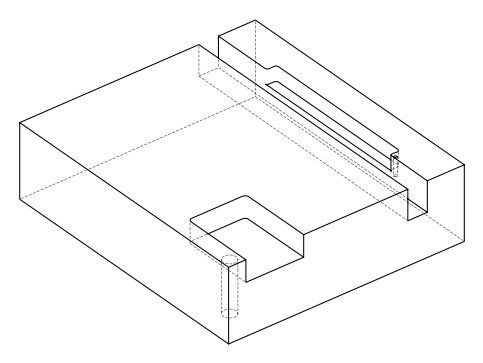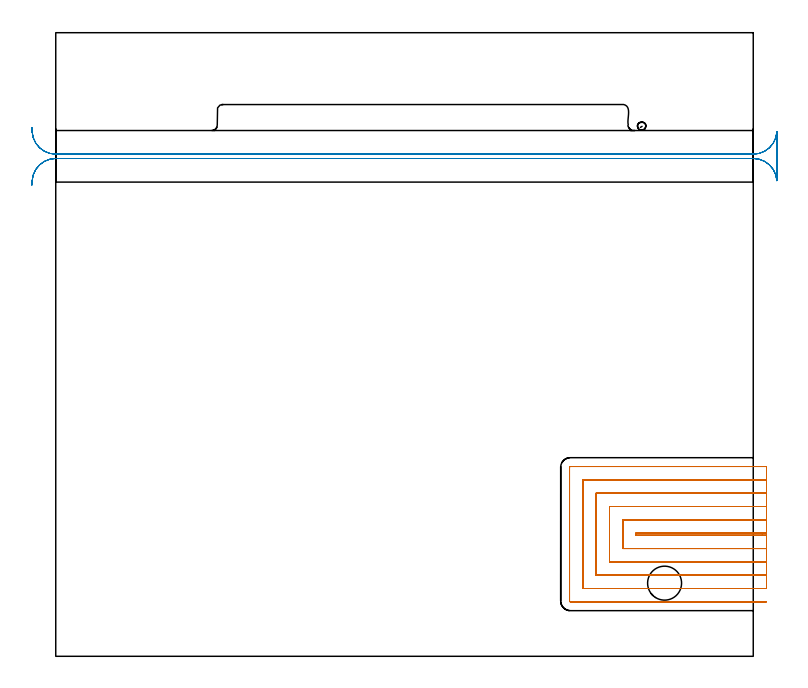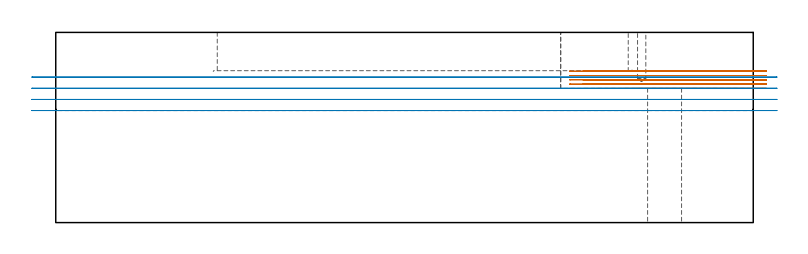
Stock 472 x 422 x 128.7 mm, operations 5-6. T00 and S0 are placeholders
(PLAN: 6 operations, 5 tool changes, 409.7 min)
(1 SPOT_DRILL | STEP1POCKET | NXT0321_9005460120000 | 0.03 min | 0 mm3)
(2 INDEXABLE_INSERT_DRILL_THROUGH_HOLE_FROM_SOLID | STEP1HOLE | NXT0302_017 | 0.39 min | 53388 mm3)
(3 DRILL_BLIND_HOLE_INTO_CENTER | STEP1POCKET | UGT0301_179 | 0.14 min | 775 mm3)
(4 MILL_OPEN_POCKET | POCKET_OPEN | NXT0201_008 | Follow Part, ap 1.5, ae 75% | 379.25 min | 891523 mm3)
(5 MILL_SLOT | SLOT_PARTIAL_RECTANGULAR | NXT0201_011 | Follow Part, ap 3, ae 75% | 21.2 min | 156658 mm3)
(6 MILL_RECTANGULAR_SLOT | SLOT_RECTANGULAR | UGT0201_004 | Follow Part, ap 8, ae 75% | 8.71 min | 444742 mm3)
(TOOL NXT0321_9005460120000 | NC Spot Drill, 142deg, 12mm, Carbide, Uncoated | D12 PA142 FL30 Z2)
(TOOL NXT0302_017 | Index. Insert Drill 23mm [880-D2300L25-05] | D23 PA176 FL115 Z2)
(TOOL UGT0301_179 | Twist Drill 5.6 mm | D5.6 PA118 FL55 Z2)
(TOOL NXT0201_008 | ENDMILL 6mm [2P460-0600-NA 1630] | D6 FL26 Z6)
(TOOL NXT0201_011 | ENDMILL 12mm [2P460-1200-NA 1630] | D12 FL38 Z6)
(TOOL UGT0201_004 | End Mill 32 mm | D32 FL53 Z6)
(OP 5 MILL_SLOT)
G17 G21 G94 G90
T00 M6
G54
G17 G0 G90 X481. Y83.4 S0 M3
G43 Z138.7 H1
Z102.462
G94 G1 X478. F250.
X392.7 F500.
Y81.9
X478.
X481. F250.
Y92.4
X478.
X383.7 F500.
Y72.9
X478.
X481. F250.
Y101.4
X478.
X374.7 F500.
Y63.9
X478.
X481. F250.
Y110.4
X478.
X365.7 F500.
Y54.9
X410.999
G2 X412.993 Y54.9 R5.505
G1 X478.
X481. F250.
Y119.4
X478.
X356.7 F500.
Y45.9
X407.853
X410.853 F250.
X413.148
X416.148
X478. F500.
X481. F250.
Y128.4
X478.
X348.2 F500.
G3 X347.7 Y127.9 R0.5
G1 Y37.4
G3 X348.2 Y36.9 R0.5
G1 X478.
X481. F250.
G0 Y83.4 Z99.546
G1 X478.
X392.7 F500.
Y81.9
X478.
X481. F250.
Y92.4
X478.
X383.7 F500.
Y72.9
X478.
X481. F250.
Y101.4
X478.
X374.7 F500.
Y63.9
X478.
X481. F250.
Y110.4
X478.
X365.7 F500.
Y54.9
X410.999
G2 X412.993 Y54.9 R5.505
G1 X478.
X481. F250.
Y119.4
X478.
X356.7 F500.
Y45.9
X407.853
X410.853 F250.
X413.145
X416.145
X478. F500.
X481. F250.
Y128.4
X478.
X348.2 F500.
G3 X347.7 Y127.9 R0.5
G1 Y37.4
G3 X348.2 Y36.9 R0.5
G1 X478.
X481. F250.
G0 Y83.4 Z96.631
G1 X478.
X392.7 F500.
Y81.9
X478.
X481. F250.
Y92.4
X478.
X383.7 F500.
Y72.9
X478.
X481. F250.
Y101.4
X478.
X374.7 F500.
Y63.9
X478.
X481. F250.
Y110.4
X478.
X365.7 F500.
Y54.9
X410.99
G2 X413.015 Y54.9 R5.51
G1 X478.
X481. F250.
Y119.4
X478.
X356.7 F500.
Y45.9
X407.852
X410.852 F250.
X413.145
X416.145
X478. F500.
X481. F250.
Y128.4
X478.
X348.2 F500.
G3 X347.7 Y127.9 R0.5
G1 Y37.4
G3 X348.2 Y36.9 R0.5
G1 X478.
X481. F250.
G0 Y83.4 Z93.715
G1 X478.
X392.7 F500.
Y81.9
X478.
X481. F250.
Y92.4
X478.
X383.7 F500.
Y72.9
X478.
X481. F250.
Y101.4
X478.
X374.7 F500.
Y63.9
X478.
X481. F250.
Y110.4
X478.
X365.7 F500.
Y54.9
X410.99
G2 X413.015 Y54.9 R5.51
G1 X478.
X481. F250.
Y119.4
X478.
X356.7 F500.
Y45.9
X407.852
X410.852 F250.
X413.145
X416.145
X478. F500.
X481. F250.
Y128.4
X478.
X348.2 F500.
G3 X347.7 Y127.9 R0.5
G1 Y37.4
G3 X348.2 Y36.9 R0.5
G1 X478.
X481. F250.
G0 Y83.4 Z90.8
G1 X478.
X392.7 F500.
Y81.9
X478.
X481. F250.
Y92.4
X478.
X383.7 F500.
Y72.9
X478.
X481. F250.
Y101.4
X478.
X374.7 F500.
Y63.9
X478.
X481. F250.
Y110.4
X478.
X365.7 F500.
Y54.9
X410.99
G2 X412.526 Y54.969 R5.51
X413.014 Y54.9 R5.509
G1 X478.
X481. F250.
Y119.4
X478.
X356.7 F500.
Y45.9
X407.852
X410.852 F250.
X413.146
X416.146
X478. F500.
X481. F250.
Y128.4
X478.
X348.2 F500.
G3 X347.7 Y127.9 R0.5
G1 Y37.4
G3 X348.2 Y36.9 R0.5
G1 X478.
X481. F250.
G0 Z138.7
M5
M2
(OP 6 MILL_RECTANGULAR_SLOT)
G17 G21 G94 G90
T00 M6
G54
G17 G0 G90 X-16.154 Y318.885 S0 M3
G43 Z138.7 H0
Z98.471
G94 G1 X-15.97 Y321.879 F250.
G2 X0. Y336.9 R16. F500.
G1 X472.
G2 X487.97 Y321.879 R16.
G1 X488.
Y354.821
X487.97
G2 X472. Y339.8 R16.
G1 X0.
G2 X-15.97 Y354.821 R16.
G1 X-16.154 Y357.815 F250.
G0 Y318.885 Z90.914
G1 X-15.97 Y321.879
G2 X0. Y336.9 R16. F500.
G1 X472.
G2 X487.97 Y321.879 R16.
G1 X488.
Y354.821
X487.97
G2 X472. Y339.8 R16.
G1 X0.
G2 X-15.97 Y354.821 R16.
G1 X-16.154 Y357.815 F250.
G0 Y318.885 Z83.357
G1 X-15.97 Y321.879
G2 X0. Y336.9 R16. F500.
G1 X472.
G2 X487.97 Y321.879 R16.
G1 X488.
Y354.821
X487.97
G2 X472. Y339.8 R16.
G1 X0.
G2 X-15.97 Y354.821 R16.
G1 X-16.154 Y357.815 F250.
G0 Y318.885 Z75.8
G1 X-15.97 Y321.879
G2 X0. Y336.9 R16. F500.
G1 X472.
G2 X487.97 Y321.879 R16.
G1 X488.
Y354.821
X487.97
G2 X472. Y339.8 R16.
G1 X0.
G2 X-15.97 Y354.821 R16.
G1 X-16.154 Y357.815 F250.
G0 Z138.7
M5
M2
